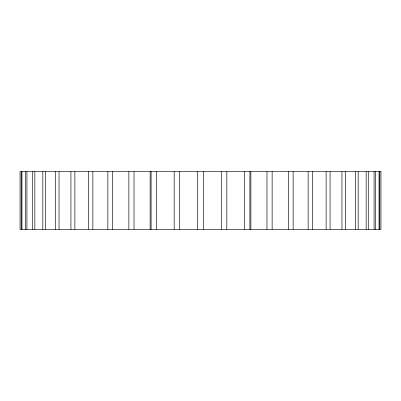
<?xml version="1.0" encoding="UTF-8"?>
<svg xmlns="http://www.w3.org/2000/svg" width="401" height="401" viewBox="0 0 401 401"><rect width="100%" height="100%" fill="white"/><g stroke="black" fill="none" stroke-linecap="round" stroke-linejoin="round"><path stroke-width="0.6" d="M379.772 171.623L379.772 229.377M379.04 171.623L379.04 229.377M375.521 171.623L375.521 229.377M374.078 171.623L374.078 229.377M368.283 171.623L368.283 229.377M366.148 171.623L366.148 229.377M358.168 171.623L358.168 229.377M355.381 171.623L355.381 229.377M345.361 171.623L345.361 229.377M341.963 171.623L341.963 229.377M330.068 171.623L330.068 229.377M326.123 171.623L326.123 229.377M312.564 171.623L312.564 229.377M308.138 171.623L308.138 229.377M293.141 171.623L293.141 229.377M288.309 171.623L288.309 229.377M272.134 171.623L272.134 229.377M266.976 171.623L266.976 229.377M250.871 171.623L250.871 229.377M249.898 171.623L249.898 229.377M244.51 171.623L244.51 229.377M226.821 171.623L226.821 229.377M221.287 171.623L221.287 229.377M203.292 171.623L203.292 229.377M197.708 171.623L197.708 229.377M179.713 171.623L179.713 229.377M174.179 171.623L174.179 229.377M156.49 171.623L156.49 229.377M151.102 171.623L151.102 229.377M150.129 171.623L150.129 229.377M134.024 171.623L134.024 229.377M128.866 171.623L128.866 229.377M112.691 171.623L112.691 229.377M107.859 171.623L107.859 229.377M92.862 171.623L92.862 229.377M88.436 171.623L88.436 229.377M74.877 171.623L74.877 229.377M70.932 171.623L70.932 229.377M59.037 171.623L59.037 229.377M55.639 171.623L55.639 229.377M45.619 171.623L45.619 229.377M42.832 171.623L42.832 229.377M34.852 171.623L34.852 229.377M32.717 171.623L32.717 229.377M26.922 171.623L26.922 229.377M25.479 171.623L25.479 229.377M21.96 171.623L21.96 229.377M21.228 171.623L21.228 229.377M380.95 171.623L20.05 171.623L20.05 229.377L380.95 229.377L380.95 171.623"/></g></svg>
